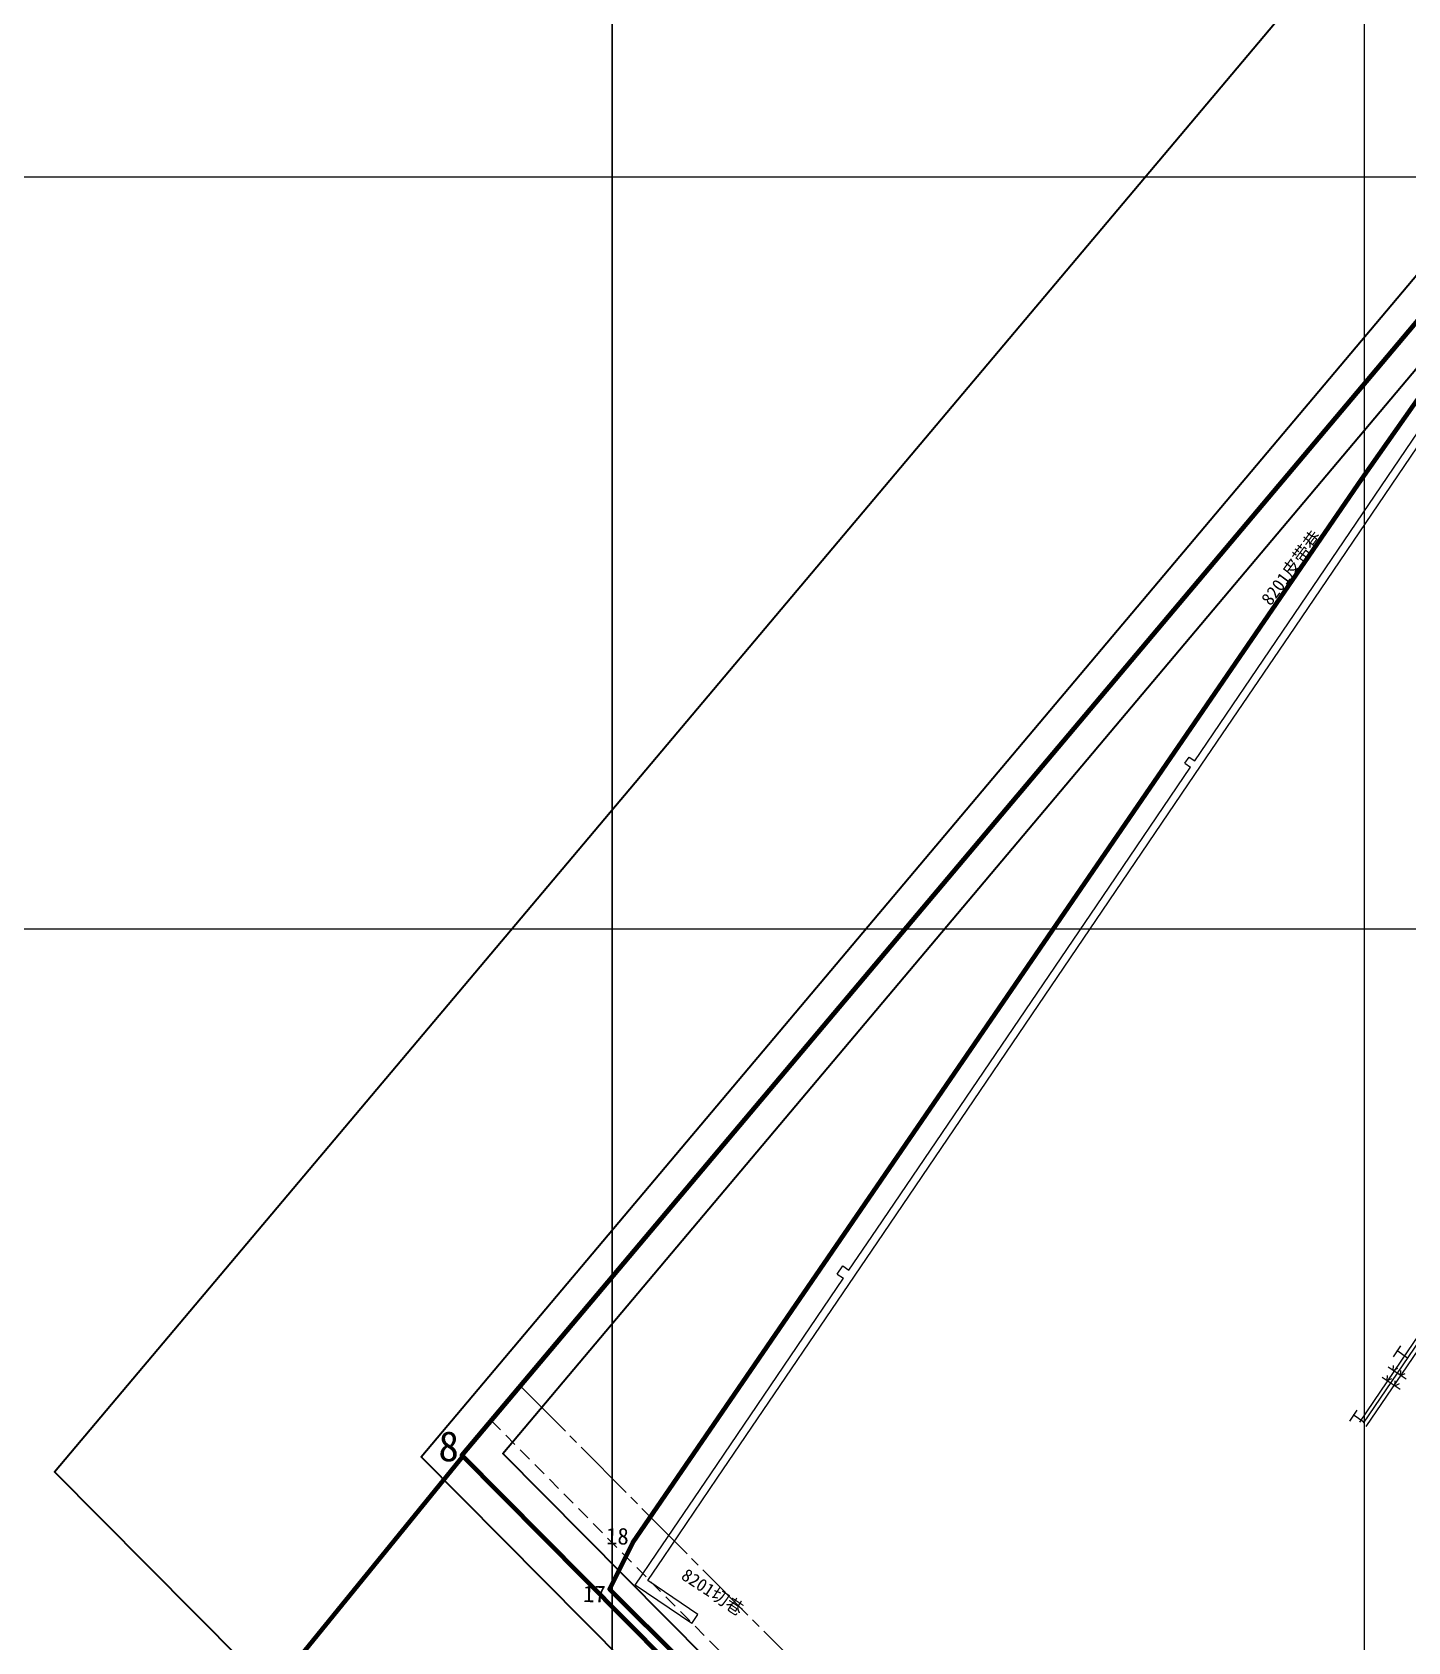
# Model space of a CAD drawing. Header units: inches. Extents: x 19725493 to 19730068, y 4137932 to 4142732.
# Drawn here: x 19726114 to 19727029, y 4140026 to 4141096 of the extents above; entities that cross this region are included whole.
import ezdxf

# ---------------------------------------------------------------- set-up
doc = ezdxf.new("R2010")
doc.units = ezdxf.units.IN
doc.header["$MEASUREMENT"] = 0
doc.linetypes.add('可采边界', pattern=[0.047, 0.02, -0.002, 0.003, -0.002, 0.02])
doc.linetypes.add('虚线', pattern=[0.0045, 0.00175, -0.001, 0.00175])
for name, color, linetype, lineweight in [('2026年下半年衔接计划', 7, 'Continuous', 0), ('sw探水警戒线', 7, 'Continuous', 15), ('主要大巷', 7, 'Continuous', 0), ('井田边界', 7, 'Continuous', 0), ('保安煤柱', 7, 'Continuous', 0), ('次要巷道', 7, 'Continuous', 0), ('煤巷', 7, 'Continuous', 0), ('经纬网', 7, 'Continuous', 0), ('防尘', 7, 'Continuous', 0)]:
    doc.layers.add(name, color=color, linetype=linetype, lineweight=lineweight)
doc.styles.add('仿宋', font='')
doc.styles.add('宋体', font='')
doc.styles.get('仿宋').set_extended_font_data('仿宋')
doc.styles.get('宋体').set_extended_font_data('宋体')
doc.linetypes.add('井田边界', pattern='A,0.02,-0.002,0.0025,[22,8#煤防尘系统图（7月份）.shx,S=3.93701e-05,R=0,X=0,Y=-0.0025],0.0025,-0.002,0.02', length=0.049)

msp = doc.modelspace()

# ---------------------------------------------------------------- linework, layer by layer
at = {"layer": '2026年下半年衔接计划', "color": 1, "lineweight": 100, "true_color": 0xff0000, "flags": 128}
msp.add_lwpolyline([(19727202.8, 4141090.5), (19726998, 4140799), (19726513.3, 4140091.6), (19726498.1, 4140060.9), (19726936.5, 4139624.4), (19727087.8, 4139471.4)], dxfattribs=at)
at = {"layer": 'sw探水警戒线', "color": 1, "linetype": '可采边界', "lineweight": 9, "ltscale": 2127.659574, "true_color": 0xff0000, "flags": 128}
msp.add_lwpolyline([(19726438.8, 4140196.1), (19727129.6, 4139499.6), (19727225.4, 4139617), (19727661.4, 4139372.1), (19727517, 4139223.6), (19727782.1, 4139072.1)], dxfattribs=at)
at = {"layer": 'sw探水警戒线', "color": 1, "linetype": '虚线', "ltscale": 5000, "true_color": 0xff0000, "flags": 128}
msp.add_lwpolyline([(19726419.4, 4140173), (19727131.8, 4139454.8)], dxfattribs=at)
at = {"layer": '井田边界', "color": 7, "linetype": '井田边界', "lineweight": 120, "ltscale": 5000, "flags": 128}
for points in [[(19727960, 4142240), (19728602.4, 4141822), (19729500, 4141240), (19728748, 4140132), (19729600, 4139600), (19728730, 4138390), (19728050, 4138850), (19727420, 4139210), (19727564, 4139358), (19727240, 4139540), (19727134, 4139410), (19726400, 4140150), (19727200, 4141100), (19727960, 4142240)], [(19726401, 4140149.8), (19726150, 4139841)]]:
    msp.add_lwpolyline(points, dxfattribs=at)
at = {"layer": '保安煤柱', "color": 1, "lineweight": 30, "true_color": 0xff0000}
msp.add_line((19726393.5, 4140142.3), (19726393.5, 4140142.3), dxfattribs=at)
at = {"layer": '保安煤柱', "color": 1, "linetype": 'Continuous', "lineweight": 30, "true_color": 0xff0000, "flags": 128}
for points in [[(19727903.3, 4142515.5), (19728711.4, 4141989.7), (19729780.2, 4141296.7), (19729030.2, 4140191.6), (19729887, 4139656.6), (19728778.9, 4138115.4), (19727944.2, 4138680.1), (19727096.6, 4139164.4), (19726129.2, 4140139), (19727039.8, 4141220.3), (19727903.3, 4142515.5)], [(19727954.3, 4142267.6), (19728613.3, 4141838.8), (19729528, 4141245.7), (19728776.2, 4140138), (19729628.7, 4139605.7), (19728734.9, 4138362.5), (19728039.4, 4138833), (19727387.7, 4139205.4), (19727531.5, 4139353.3), (19727244.9, 4139514.3), (19727135.5, 4139380.1), (19726372.9, 4140148.9), (19727184, 4141112), (19727954.3, 4142267.6)]]:
    msp.add_lwpolyline(points, dxfattribs=at)
at = {"layer": '保安煤柱', "color": 1, "lineweight": 30, "true_color": 0xff0000, "flags": 128}
msp.add_lwpolyline([(19728573.6, 4138520), (19728061.2, 4138866.6), (19727452.3, 4139214.5), (19727596.5, 4139362.7), (19727235.1, 4139565.7), (19727132.5, 4139439.9), (19726427.1, 4140151.1), (19726427.1, 4140151.1), (19727215.9, 4141088), (19727965.6, 4142212.5), (19727965.6, 4142212.5), (19729472, 4141234.3), (19728722.6, 4140130.2), (19728722.5, 4140130.2), (19729574.2, 4139598.4), (19728725.1, 4138417.5), (19728061.2, 4138866.6)], dxfattribs=at)
at = {"layer": '煤巷', "lineweight": 9}
for p, q in [((19726949.6, 4140703.5), (19727072.2, 4140884.2)), ((19726953.9, 4140700.6), (19727076.5, 4140881.3)), ((19726887.2, 4140611.6), (19726949.6, 4140703.5)), ((19726891.5, 4140608.7), (19726953.9, 4140700.6)), ((19726880.6, 4140610.1), (19726883.4, 4140614.2)), ((19726883.4, 4140614.2), (19726887.2, 4140611.6)), ((19726826, 4140521.4), (19726884.4, 4140607.5)), ((19726830.3, 4140518.5), (19726891.5, 4140608.7)), ((19726880.6, 4140610.1), (19726884.4, 4140607.5)), ((19726675.9, 4140300.3), (19726826, 4140521.4)), ((19726680.2, 4140297.4), (19726830.3, 4140518.5)), ((19727024.4, 4140212.5), (19727164.7, 4140419.3)), ((19727028.7, 4140209.5), (19727169.1, 4140416.4)), ((19726569.7, 4140134.6), (19726680.2, 4140297.4)), ((19726657.3, 4140273), (19726675.9, 4140300.3)), ((19726649.5, 4140270.4), (19726653.2, 4140275.8)), ((19726653.2, 4140275.8), (19726657.3, 4140273)), ((19726565.4, 4140137.6), (19726653.7, 4140267.6)), ((19726649.5, 4140270.4), (19726653.7, 4140267.6)), ((19726996.9, 4140172), (19727024.4, 4140212.5)), ((19727001.2, 4140169.1), (19727028.7, 4140209.5)), ((19726529.6, 4140084.9), (19726565.4, 4140137.6)), ((19726533.9, 4140081.9), (19726569.7, 4140134.6)), ((19726515.2, 4140063.5), (19726529.6, 4140084.9)), ((19726523.6, 4140066.6), (19726533.9, 4140081.9)), ((19726552.8, 4140038), (19726515.2, 4140063.5)), ((19726556.9, 4140044), (19726523.6, 4140066.6)), ((19726552.8, 4140038), (19726556.9, 4140044))]:
    msp.add_line(p, q, dxfattribs=at)
at = {"layer": '经纬网', "color": 18, "lineweight": 9, "true_color": 0x260000, "flags": 128}
for points in [[(19726500, 4139000), (19726500, 4142500)], [(19727000, 4139000), (19727000, 4142500)], [(19726499.9, 4139000), (19726499.9, 4141500)], [(19725999.8, 4141000), (19730000, 4141000)], [(19725999.8, 4140500), (19730000, 4140500)], [(19726500, 4139000), (19726500, 4140500)]]:
    msp.add_lwpolyline(points, dxfattribs=at)
at = {"layer": '防尘', "color": 5, "linetype": 'Continuous', "lineweight": 20, "true_color": 0x0000ff}
msp.add_line((19726999.4, 4140171.2), (19727429.5, 4140805), dxfattribs=at)
msp.add_line((19726999.4, 4140171.2), (19727429.5, 4140805), dxfattribs=at)
msp.add_line((19726999.4, 4140171.2), (19727429.5, 4140805), dxfattribs=at)
msp.add_line((19726999.4, 4140171.2), (19727429.5, 4140805), dxfattribs=at)
at = {"layer": '防尘', "color": 7, "linetype": 'Continuous', "lineweight": 15}
for p, q in [((19727019.4, 4140215.3), (19727024.2, 4140222.6)), ((19727019.4, 4140215.3), (19727024.2, 4140222.6)), ((19727019.4, 4140215.3), (19727024.2, 4140222.6)), ((19727019.4, 4140215.3), (19727024.2, 4140222.6)), ((19727028.6, 4140214.6), (19727021.5, 4140219.6)), ((19727028.6, 4140214.6), (19727021.5, 4140219.6)), ((19727028.6, 4140214.6), (19727021.5, 4140219.6)), ((19727028.6, 4140214.6), (19727021.5, 4140219.6)), ((19727027.7, 4140200.5), (19727015.7, 4140208.5)), ((19727027.7, 4140200.5), (19727015.7, 4140208.5)), ((19727027.7, 4140200.5), (19727015.7, 4140208.5)), ((19727027.7, 4140200.5), (19727015.7, 4140208.5)), ((19727019.1, 4140206.3), (19727019.3, 4140209.6)), ((19727019.1, 4140206.3), (19727019.3, 4140209.6)), ((19727019.1, 4140206.3), (19727019.3, 4140209.6)), ((19727019.1, 4140206.3), (19727019.3, 4140209.6)), ((19727019.1, 4140206.3), (19727022.2, 4140207.8)), ((19727019.1, 4140206.3), (19727022.2, 4140207.8)), ((19727019.1, 4140206.3), (19727022.2, 4140207.8)), ((19727019.1, 4140206.3), (19727022.2, 4140207.8)), ((19727023.8, 4140193.7), (19727011.8, 4140201.7)), ((19727023.8, 4140193.7), (19727011.8, 4140201.7)), ((19727023.8, 4140193.7), (19727011.8, 4140201.7)), ((19727023.8, 4140193.7), (19727011.8, 4140201.7)), ((19727015.1, 4140199.6), (19727015.3, 4140202.9)), ((19727015.1, 4140199.6), (19727015.3, 4140202.9)), ((19727015.1, 4140199.6), (19727015.3, 4140202.9)), ((19727015.1, 4140199.6), (19727015.3, 4140202.9)), ((19727015.1, 4140199.6), (19727018.2, 4140201)), ((19727015.1, 4140199.6), (19727018.2, 4140201)), ((19727015.1, 4140199.6), (19727018.2, 4140201)), ((19727015.1, 4140199.6), (19727018.2, 4140201)), ((19727020.2, 4140196.1), (19727020.4, 4140199.4)), ((19727020.2, 4140196.1), (19727020.4, 4140199.4)), ((19727020.2, 4140196.1), (19727020.4, 4140199.4)), ((19727020.2, 4140196.1), (19727020.4, 4140199.4)), ((19727020.2, 4140196.1), (19727023.3, 4140197.6)), ((19727020.2, 4140196.1), (19727023.3, 4140197.6)), ((19727020.2, 4140196.1), (19727023.3, 4140197.6)), ((19727020.2, 4140196.1), (19727023.3, 4140197.6)), ((19727024.1, 4140202.9), (19727024.3, 4140206.2)), ((19727024.1, 4140202.9), (19727024.3, 4140206.2)), ((19727024.1, 4140202.9), (19727024.3, 4140206.2)), ((19727024.1, 4140202.9), (19727024.3, 4140206.2)), ((19727024.1, 4140202.9), (19727027.2, 4140204.4)), ((19727024.1, 4140202.9), (19727027.2, 4140204.4)), ((19727024.1, 4140202.9), (19727027.2, 4140204.4)), ((19727024.1, 4140202.9), (19727027.2, 4140204.4)), ((19726990.4, 4140172.7), (19726995.2, 4140180)), ((19726990.4, 4140172.7), (19726995.2, 4140180)), ((19726990.4, 4140172.7), (19726995.2, 4140180)), ((19726990.4, 4140172.7), (19726995.2, 4140180)), ((19726999.6, 4140172), (19726992.5, 4140176.9)), ((19726999.6, 4140172), (19726992.5, 4140176.9)), ((19726999.6, 4140172), (19726992.5, 4140176.9)), ((19726999.6, 4140172), (19726992.5, 4140176.9))]:
    msp.add_line(p, q, dxfattribs=at)

# ---------------------------------------------------------------- texts
at = {"layer": '2026年下半年衔接计划', "color": 1, "true_color": 0xff0000, "style": '宋体'}
for s, p in [('18', (19726495.8, 4140090.7)), ('17', (19726480.5, 4140052.3))]:
    msp.add_text(s, height=11.07, rotation=359.3833, dxfattribs=at).set_placement(p)
at = {"layer": '主要大巷', "color": 18, "true_color": 0x260000, "style": '仿宋'}
msp.add_text('8201皮带巷', height=8.5, rotation=53.5699, dxfattribs=at).set_placement((19726937.6, 4140714.3))
at = {"layer": '井田边界', "color": 7, "style": '宋体'}
msp.add_text('8', height=20, rotation=359.3833, dxfattribs=at).set_placement((19726384.3, 4140146))
at = {"layer": '次要巷道', "color": 7, "style": '仿宋'}
msp.add_text('8201切巷', height=8.5, rotation=326.721, dxfattribs=at).set_placement((19726545.1, 4140068.1))

doc.saveas('drawing.dxf')
